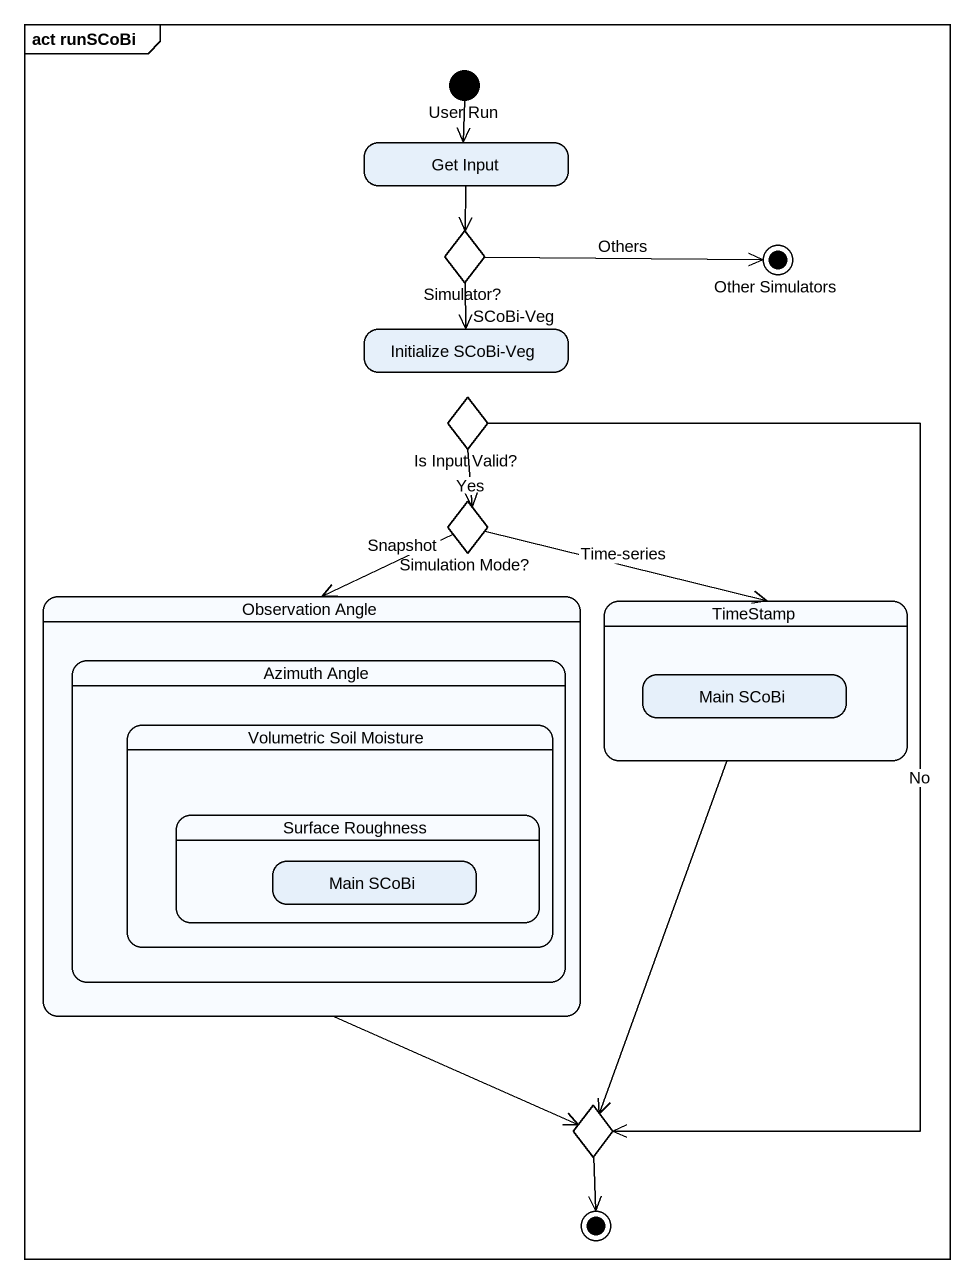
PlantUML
@startuml
mainframe act runSCoBi
hide empty description
state "User Run" as User_Run <<start>>
state "Get Input" as Get_Input
state "Simulator?" as Simulator <<choice>>
state "Other Simulators" as Other_Simulators <<end>>
state "Initialize SCoBi-Veg" as Initialize_SCoBi_Veg
state "Is Input Valid?" as Is_Input_Valid <<choice>>
state "Simulation Mode?" as Simulation_Mode <<choice>>
state "Observation Angle" as Observation_Angle {
  state "Azimuth Angle" as Azimuth_Angle {
    state "Volumetric Soil Moisture" as Volumetric_Soil_Moisture {
      state "Surface Roughness" as Surface_Roughness {
        state "Main SCoBi" as Main_SCoBi_2
      }
    }
  }
}
state TimeStamp {
  state "Main SCoBi" as Main_SCoBi
}
state choice1 <<choice>>
state final1 <<end>>
User_Run --> Get_Input
Get_Input --> Simulator
Simulator -right-> Other_Simulators : Others
Simulator --> Initialize_SCoBi_Veg : SCoBi-Veg
Is_Input_Valid --> Simulation_Mode : Yes
Is_Input_Valid --> choice1 : No
Simulation_Mode --> Observation_Angle : Snapshot
Simulation_Mode -right-> TimeStamp : Time-series
Observation_Angle --> choice1
TimeStamp --> choice1
choice1 --> final1
@enduml
